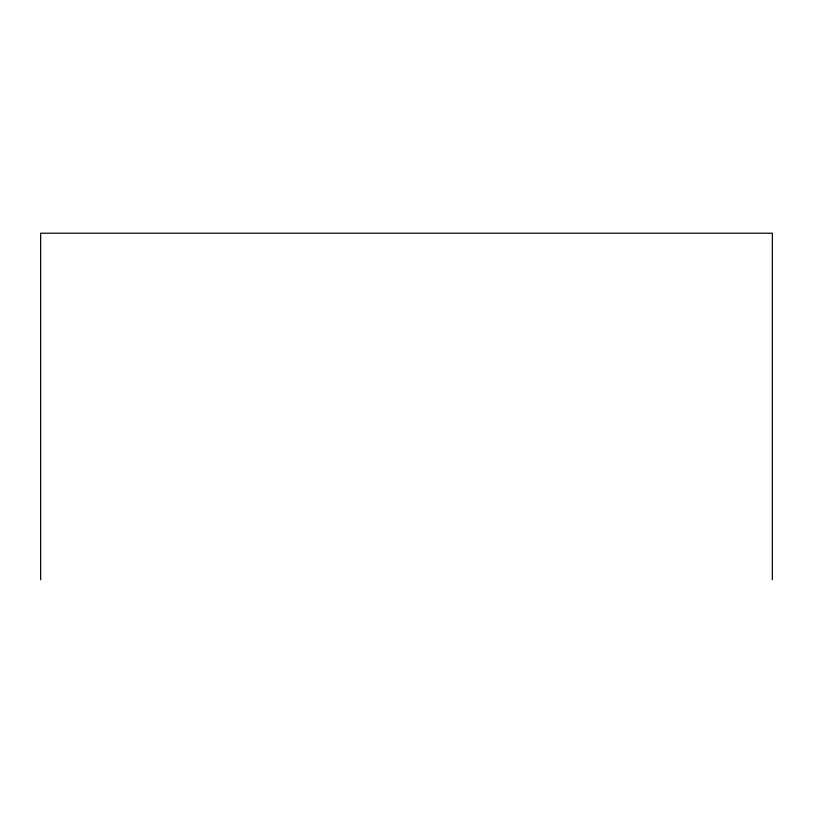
<?xml version="1.0" encoding="UTF-8"?>
<svg xmlns="http://www.w3.org/2000/svg" width="813" height="813" viewBox="0 0 813 813"><rect width="100%" height="100%" fill="white"/><g stroke="black" fill="none" stroke-linecap="round" stroke-linejoin="round"><path stroke-width="1.22" d="M772.35 579.791L772.35 233.209L40.65 233.209L40.65 579.791"/></g></svg>
